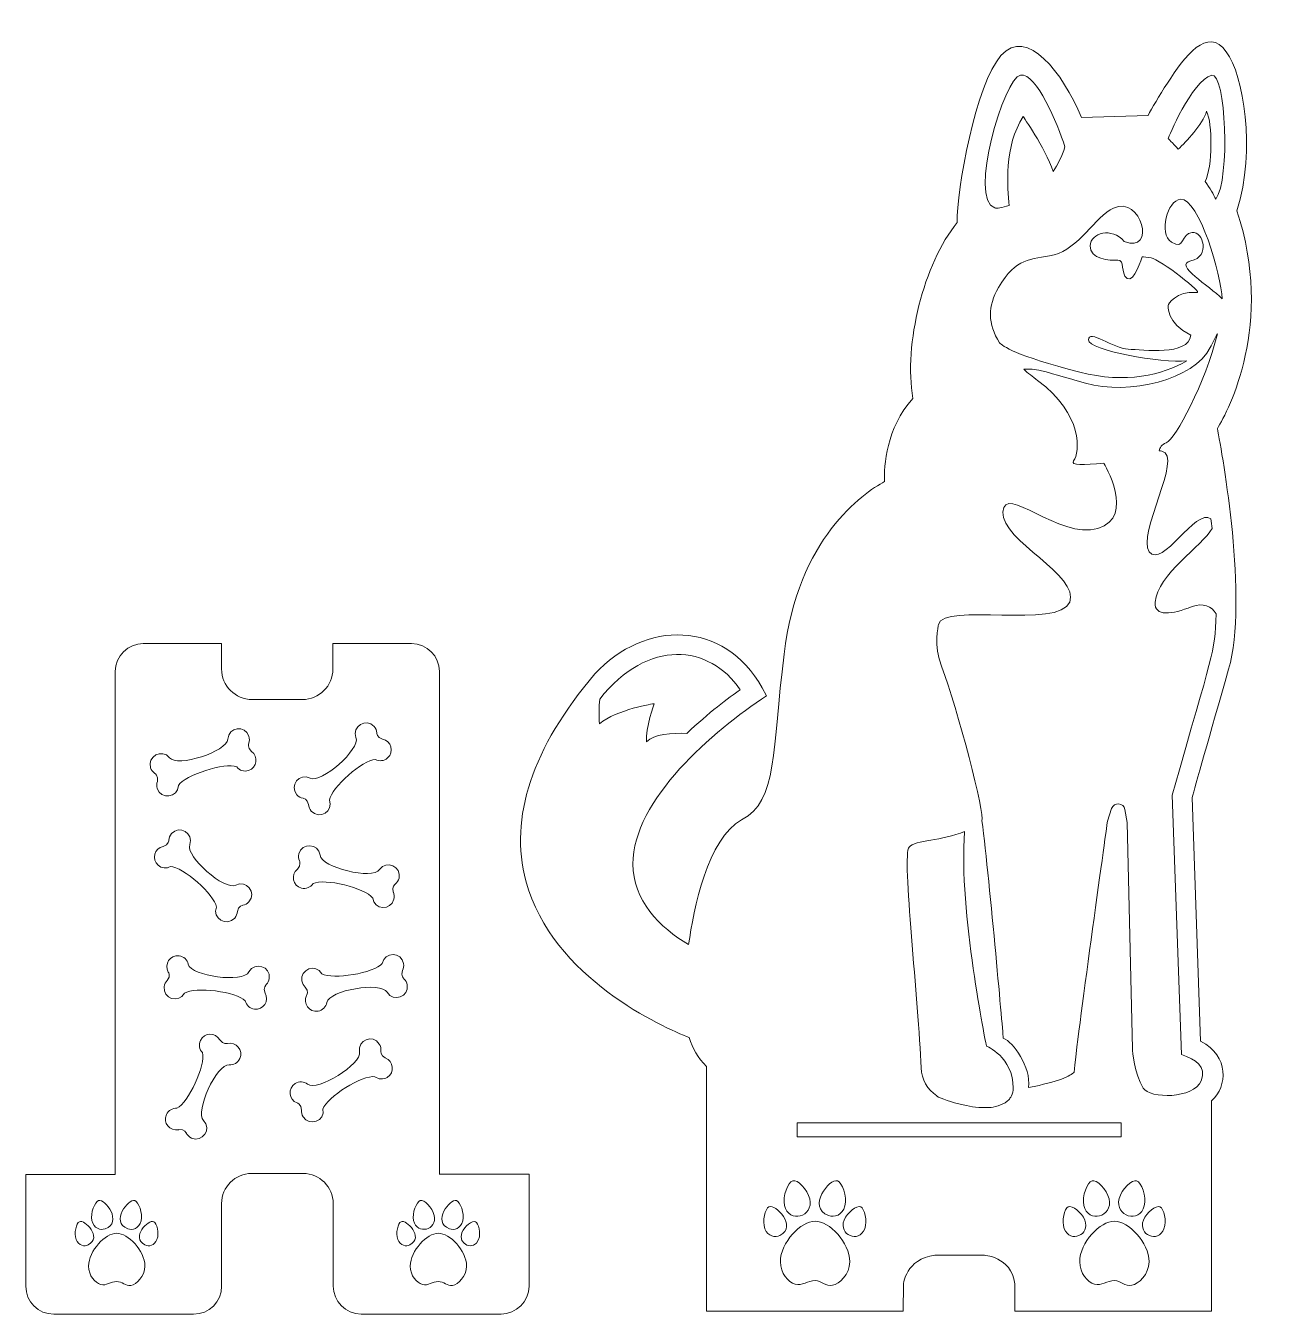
# Model space of a CAD drawing. Header units: inches. Extents: x 67 to 700, y 135 to 789.
import ezdxf

# ---------------------------------------------------------------- set-up
doc = ezdxf.new("R2010")
doc.units = ezdxf.units.IN
doc.header["$MEASUREMENT"] = 0
doc.layers.add('_U+0421_U+043B_U+043E_U+0439 1', color=7, linetype='Continuous')

# ---------------------------------------------------------------- blocks, each defined once
blk = doc.blocks.new('block 2')
at = {"layer": '_U+0421_U+043B_U+043E_U+0439 1', "color": 1, "lineweight": 9, "true_color": 0xff0000}
blk.add_lwpolyline([(622.83, 224.95), (458.43, 224.95), (458.43, 232.05), (622.73, 232.05), (622.73, 224.95), (622.83, 224.95)], dxfattribs=at)
for points, knots in [([(681.53, 694.67), (691.14, 726.31), (684.87, 763.42), (676.12, 775.44), (666.54, 788.59), (655.04, 773.08), (646.24, 759.52), (642.01, 753), (638.34, 746.55), (636.43, 743.1), (636.43, 743.1), (602.75, 742.1), (602.75, 742.1), (593.02, 764.8), (575.19, 788.37), (561.84, 773.45), (549.29, 759.42), (539.1, 704.87), (539.64, 688.76), (522.68, 668), (512.4, 627.01), (517.21, 599.55), (503.55, 584.39), (502.53, 565.26), (502.76, 557.4), (492.05, 551.5), (458.54, 528.58), (451.91, 469.9), (445.64, 420.51), (448.88, 395.71), (430.34, 385.75), (413.11, 376.5), (405.96, 340.19), (403.46, 322.57), (388.72, 330.87), (375.15, 345.46), (375.17, 363.38), (375.19, 395.89), (415.82, 431.03), (442.97, 448.68), (442.97, 448.68), (440.71, 452.76), (440.71, 452.76), (421.49, 487.4), (381.14, 487.23), (355.89, 459.8), (324.08, 422.28), (312.33, 386.95), (320.95, 354.8), (334.22, 305.36), (390.93, 280.41), (403.64, 275.38), (405.46, 269.85), (408.11, 264.94), (412.51, 260.75), (412.51, 260.75), (412.58, 136.6), (412.58, 136.6), (412.58, 136.6), (512.32, 136.6), (512.32, 136.6), (512.32, 136.6), (512.37, 150.25), (512.37, 150.25), (512.37, 150.25), (513.49, 163), (528.31, 165), (528.31, 165), (552.93, 165), (552.93, 165), (552.93, 165), (567.07, 164.43), (568.85, 150.52), (568.92, 141.5), (568.92, 136.6), (568.92, 136.6), (568.92, 136.6), (668.68, 136.6), (668.68, 136.6), (668.68, 136.6), (668.68, 243.27), (668.68, 243.27), (676.73, 250.75), (677.75, 265.62), (663.1, 273.58), (663.1, 273.58), (658.78, 397.16), (658.78, 397.16), (660.12, 401.91), (667.66, 428.66), (677.28, 462.26), (687.38, 497.58), (674.13, 571.02), (671.59, 584.32), (677.25, 593.67), (700.41, 637.09), (681.53, 694.67)], [0, 0, 0, 0, 1, 1, 1, 2, 2, 2, 3, 3, 3, 4, 4, 4, 5, 5, 5, 6, 6, 6, 7, 7, 7, 8, 8, 8, 9, 9, 9, 10, 10, 10, 11, 11, 11, 12, 12, 12, 13, 13, 13, 14, 14, 14, 15, 15, 15, 16, 16, 16, 17, 17, 17, 18, 18, 18, 19, 19, 19, 20, 20, 20, 21, 21, 21, 22, 22, 22, 23, 23, 23, 24, 24, 24, 25, 25, 25, 26, 26, 26, 27, 27, 27, 28, 28, 28, 29, 29, 29, 30, 30, 30, 31, 31, 31, 32, 32, 32, 32]), ([(571.72, 763.53), (580.04, 764.72), (590.34, 738.98), (594.3, 727.1), (592.69, 722.27), (590.61, 718.17), (588.28, 714.67), (583.9, 727.2), (573.12, 742.5), (573.12, 742.5), (563.38, 727.89), (564.96, 706.02), (566.06, 697.42), (562.29, 696.18), (559.47, 695.94), (558.65, 696.2), (545.19, 700.56), (563.41, 762.35), (571.72, 763.53)], [0, 0, 0, 0, 1, 1, 1, 2, 2, 2, 3, 3, 3, 4, 4, 4, 5, 5, 5, 6, 6, 6, 6]), ([(668.76, 763.57), (675.86, 764.9), (678.26, 710.86), (670.73, 700.56), (669.84, 703.05), (667.86, 706.25), (665.41, 709.63), (669.18, 716.99), (669.19, 739.21), (666.12, 745.25), (664.05, 738.46), (655.71, 729.81), (651.74, 725.98), (648.72, 729.27), (646.58, 731.45), (646.58, 731.45), (646.58, 731.45), (658.46, 760.44), (668.76, 763.57)], [0, 0, 0, 0, 1, 1, 1, 2, 2, 2, 3, 3, 3, 4, 4, 4, 5, 5, 5, 6, 6, 6, 6]), ([(618.85, 696.11), (633.25, 702.84), (640.66, 672.67), (624.4, 679.18), (617.96, 686.6), (607.46, 683.65), (607.07, 676.95), (606.68, 670.24), (617.17, 669.37), (621.03, 669.67), (624.89, 669.97), (622.22, 663.14), (625.78, 660.46), (629.35, 657.79), (633.51, 671.45), (633.51, 671.45), (633.51, 671.45), (633.51, 671.45), (637.96, 670.86), (642.42, 670.26), (665.59, 652.15), (660.96, 653.33), (650.57, 654.41), (646.58, 646.8), (646.58, 646.8), (646.58, 646.8), (645.69, 637.59), (658.16, 631.65), (656.97, 620.96), (633.8, 624.22), (626.38, 624.52), (618.95, 624.82), (606.18, 634.92), (606.18, 629.27), (606.18, 623.86), (643.33, 617.36), (656.07, 618.67), (643.71, 611.38), (625.18, 606.91), (601.76, 612.9), (569.15, 621.22), (562.46, 626.24), (561.11, 627.79), (554.99, 637.35), (555.06, 646.36), (560.64, 655.81), (569.74, 671.26), (576.48, 669.67), (588.75, 672.44), (601.03, 675.21), (609.74, 691.85), (618.85, 696.11)], [0, 0, 0, 0, 1, 1, 1, 2, 2, 2, 3, 3, 3, 4, 4, 4, 5, 5, 5, 6, 6, 6, 7, 7, 7, 8, 8, 8, 9, 9, 9, 10, 10, 10, 11, 11, 11, 12, 12, 12, 13, 13, 13, 14, 14, 14, 15, 15, 15, 16, 16, 16, 17, 17, 17, 17]), ([(652.91, 700.56), (662.26, 701.11), (673.76, 662.03), (673.94, 650.05), (667.57, 656.83), (649.12, 667.21), (658.06, 669.27), (668.36, 671.65), (664.33, 684.31), (658.75, 683.78), (653.18, 683.25), (655.05, 674.48), (648.32, 678.84), (641.59, 683.19), (646.18, 700.17), (652.91, 700.56)], [0, 0, 0, 0, 1, 1, 1, 2, 2, 2, 3, 3, 3, 4, 4, 4, 5, 5, 5, 5]), ([(643.41, 572.77), (654.5, 570.32), (630.54, 530.66), (637.07, 521.73), (643.55, 512.89), (660.53, 544.34), (668.35, 538.54), (668.53, 536.89), (668.72, 535.22), (668.89, 533.53), (664.31, 524.97), (641.01, 510.19), (640.04, 496.21), (639.52, 488.58), (648.53, 490), (658.74, 493.95), (664.26, 496.08), (668.71, 494.26), (670.93, 490.23), (670.29, 469.67), (669.34, 471.57), (648.73, 398.37), (648.73, 398.37), (653.34, 266.76), (653.34, 266.76), (660.66, 264.17), (666.27, 260.73), (663.37, 253.48), (659.61, 244.08), (637.23, 244.34), (633.99, 249.74), (629.55, 257.13), (628.55, 268.58), (628.46, 269.69), (628.46, 269.69), (625.79, 384.51), (625.79, 384.51), (625.79, 384.51), (625.79, 384.51), (625.79, 384.51), (625.79, 384.51), (624.71, 390.97), (624.71, 390.97), (624.11, 394.57), (619.08, 394.95), (617.94, 391.48), (617.94, 391.48), (615.84, 385.08), (615.84, 385.08), (615.84, 385.08), (615.84, 385.08), (615.84, 385.08), (615.19, 380.41), (600.07, 271.93), (598.91, 257.83), (597.36, 256.1), (591.02, 252.83), (575.87, 250.04), (577.04, 260.44), (568.07, 273.23), (563.02, 275.01), (563.02, 275.01), (556.34, 353), (552.18, 385.43), (552.18, 385.43), (552.18, 385.43), (552.18, 385.43), (554.17, 387.24), (539.54, 443.04), (531.83, 463.28), (527.42, 474.85), (530.14, 483.91), (530.14, 484.91), (532.52, 496.2), (591.33, 482.54), (596.68, 496.2), (602.02, 509.87), (562.22, 527.09), (562.81, 541.94), (563.41, 556.8), (591.33, 527.69), (610.93, 533.63), (630.54, 539.57), (613.97, 566.7), (613.97, 566.7), (603.96, 565.89), (596.83, 565.37), (598.66, 567.88), (601.82, 572.24), (603.8, 591.25), (580.44, 608.68), (577.86, 610.6), (575.51, 612.48), (573.36, 614.34), (580.05, 614.57), (580.4, 614.31), (604.7, 607.29), (626.64, 600.95), (659.84, 609.12), (668.01, 625.42), (668.91, 627.2), (671, 631.81), (671.57, 632.29), (665.62, 607.7), (650.27, 578.75), (645.59, 576.99), (643.33, 576.15), (642.46, 574.6), (642.01, 573.01), (642.49, 572.94), (642.96, 572.87), (643.41, 572.77)], [0, 0, 0, 0, 1, 1, 1, 2, 2, 2, 3, 3, 3, 4, 4, 4, 5, 5, 5, 6, 6, 6, 7, 7, 7, 8, 8, 8, 9, 9, 9, 10, 10, 10, 11, 11, 11, 12, 12, 12, 13, 13, 13, 14, 14, 14, 15, 15, 15, 16, 16, 16, 17, 17, 17, 18, 18, 18, 19, 19, 19, 20, 20, 20, 21, 21, 21, 22, 22, 22, 23, 23, 23, 24, 24, 24, 25, 25, 25, 26, 26, 26, 27, 27, 27, 28, 28, 28, 29, 29, 29, 30, 30, 30, 31, 31, 31, 32, 32, 32, 33, 33, 33, 34, 34, 34, 35, 35, 35, 36, 36, 36, 37, 37, 37, 37]), ([(358.37, 447.05), (382.88, 478.04), (414.06, 474.81), (429.59, 451.79), (424.01, 447.87), (413.48, 440.04), (402.53, 429.66), (394.78, 429.97), (386, 429.29), (382.02, 425.31), (381.62, 432.44), (385.98, 444.71), (385.98, 444.71), (385.98, 444.71), (366.97, 441.94), (358.25, 434.42), (357.87, 438.57), (357.98, 442.89), (358.37, 447.05)], [0, 0, 0, 0, 1, 1, 1, 2, 2, 2, 3, 3, 3, 4, 4, 4, 5, 5, 5, 6, 6, 6, 6]), ([(277.1, 205.93), (277.1, 205.93), (277.1, 205.93), (277.1, 205.93), (277.1, 205.93), (277.1, 461.03), (277.1, 461.03), (277.1, 468.83), (270.8, 475.23), (262.9, 475.23), (245.88, 475.23), (240.24, 475.23), (223.06, 475.23), (223.06, 475.23), (223.06, 462.33), (223.06, 462.33), (223.06, 453.77), (216.12, 446.83), (207.56, 446.83), (207.56, 446.83), (182.1, 446.83), (182.1, 446.83), (173.54, 446.83), (166.6, 453.77), (166.6, 462.33), (166.6, 462.33), (166.6, 475.23), (166.6, 475.23), (166.6, 475.23), (126.9, 475.23), (126.9, 475.23), (119.1, 475.23), (112.7, 468.93), (112.7, 461.03), (112.7, 461.03), (112.7, 205.93), (112.7, 205.93), (112.7, 205.93), (67.3, 205.93), (67.3, 205.93), (67.3, 205.93), (67.3, 149.23), (67.3, 149.23), (67.3, 141.43), (73.6, 135.03), (81.5, 135.03), (81.5, 135.03), (152.4, 135.03), (152.4, 135.03), (160.2, 135.03), (166.6, 141.33), (166.6, 149.23), (166.6, 149.23), (166.6, 191.15), (166.6, 191.15), (166.6, 199.59), (173.45, 206.43), (181.89, 206.43), (181.89, 206.43), (207.92, 206.43), (207.92, 206.43), (216.36, 206.43), (223.2, 199.59), (223.2, 191.15), (223.2, 191.15), (223.2, 149.33), (223.2, 149.33), (223.2, 141.53), (229.5, 135.13), (237.4, 135.13), (237.4, 135.13), (308.3, 135.13), (308.3, 135.13), (316.1, 135.13), (322.5, 141.43), (322.5, 149.33), (322.5, 149.33), (322.5, 206.03), (322.5, 206.03), (322.5, 206.03), (277.1, 206.03), (277.1, 206.03), (277.1, 206.03), (277.1, 205.93), (277.1, 205.93), (277.1, 205.93), (277.1, 205.93), (277.1, 205.93)], [0, 0, 0, 0, 1, 1, 1, 2, 2, 2, 3, 3, 3, 4, 4, 4, 5, 5, 5, 6, 6, 6, 7, 7, 7, 8, 8, 8, 9, 9, 9, 10, 10, 10, 11, 11, 11, 12, 12, 12, 13, 13, 13, 14, 14, 14, 15, 15, 15, 16, 16, 16, 17, 17, 17, 18, 18, 18, 19, 19, 19, 20, 20, 20, 21, 21, 21, 22, 22, 22, 23, 23, 23, 24, 24, 24, 25, 25, 25, 26, 26, 26, 27, 27, 27, 28, 28, 28, 29, 29, 29, 29]), ([(140.17, 417.3), (140.17, 417.3), (140.16, 417.3), (140.16, 417.3), (144.08, 412.27), (169.53, 420.41), (169.74, 426.76), (169.74, 426.76), (169.73, 426.76), (169.73, 426.76), (170.02, 432.84), (178.6, 434), (180.46, 428.17), (180.85, 426.97), (180.79, 425.73), (180.39, 424.62), (180.39, 424.62), (180.39, 424.62), (180.39, 424.62), (180.39, 424.62), (179.4, 422.49), (181.69, 420.55), (181.69, 420.55), (181.69, 420.55), (181.69, 420.55), (185.41, 417.99), (184.63, 412.19), (180.25, 410.78), (178.01, 410.06), (175.64, 410.87), (174.26, 412.62), (168.49, 415.11), (147.95, 408.56), (144.69, 403.15), (144.39, 397.06), (135.82, 395.93), (133.96, 401.74), (133.57, 402.95), (133.63, 404.19), (134.03, 405.3), (134.03, 405.3), (134.03, 405.29), (134.03, 405.29), (134.77, 408.2), (132.73, 409.37), (132.73, 409.37), (132.73, 409.37), (132.73, 409.37), (132.73, 409.37), (131.76, 410.03), (130.99, 411.01), (130.61, 412.22), (128.75, 418.04), (136.4, 422.08), (140.17, 417.3)], [0, 0, 0, 0, 1, 1, 1, 2, 2, 2, 3, 3, 3, 4, 4, 4, 5, 5, 5, 6, 6, 6, 7, 7, 7, 8, 8, 8, 9, 9, 9, 10, 10, 10, 11, 11, 11, 12, 12, 12, 13, 13, 13, 14, 14, 14, 15, 15, 15, 16, 16, 16, 17, 17, 17, 18, 18, 18, 18]), ([(211.5, 407), (211.5, 407), (211.49, 406.99), (211.49, 406.99), (217.11, 403.97), (237.12, 421.67), (234.75, 427.57), (234.75, 427.57), (234.74, 427.57), (234.74, 427.57), (232.57, 433.24), (239.95, 437.76), (244, 433.18), (244.84, 432.23), (245.29, 431.07), (245.37, 429.9), (245.37, 429.9), (245.36, 429.9), (245.36, 429.9), (245.36, 429.9), (245.32, 427.55), (248.2, 426.69), (248.2, 426.69), (248.2, 426.7), (248.2, 426.7), (252.63, 425.86), (254.26, 420.23), (250.81, 417.18), (249.05, 415.61), (246.56, 415.4), (244.59, 416.44), (238.31, 416.4), (222.15, 402.13), (221.34, 395.87), (223.52, 390.17), (216.13, 385.69), (212.09, 390.25), (211.25, 391.2), (210.79, 392.36), (210.72, 393.54), (210.72, 393.54), (210.72, 393.54), (210.72, 393.54), (210.23, 396.5), (207.89, 396.74), (207.89, 396.74), (207.89, 396.74), (207.89, 396.73), (207.89, 396.73), (206.73, 396.95), (205.64, 397.54), (204.8, 398.49), (200.75, 403.07), (206.12, 409.85), (211.5, 407)], [0, 0, 0, 0, 1, 1, 1, 2, 2, 2, 3, 3, 3, 4, 4, 4, 5, 5, 5, 6, 6, 6, 7, 7, 7, 8, 8, 8, 9, 9, 9, 10, 10, 10, 11, 11, 11, 12, 12, 12, 13, 13, 13, 14, 14, 14, 15, 15, 15, 16, 16, 16, 17, 17, 17, 18, 18, 18, 18]), ([(137.01, 372.31), (137.01, 372.31), (137.01, 372.3), (137.01, 372.3), (139.88, 373.17), (139.83, 375.52), (139.83, 375.52), (139.83, 375.52), (139.83, 375.52), (139.83, 375.52), (139.9, 376.69), (140.35, 377.85), (141.19, 378.8), (145.22, 383.39), (152.62, 378.91), (150.46, 373.22), (150.46, 373.22), (150.46, 373.22), (150.46, 373.22), (148.16, 367.27), (168.22, 349.63), (173.78, 352.72), (173.78, 352.72), (173.77, 352.73), (173.77, 352.73), (179.13, 355.59), (184.54, 348.84), (180.5, 344.24), (179.66, 343.29), (178.57, 342.7), (177.42, 342.48), (177.42, 342.48), (177.42, 342.48), (177.42, 342.48), (177.42, 342.48), (175.08, 342.23), (174.59, 339.27), (174.59, 339.27), (174.6, 339.27), (174.6, 339.27), (174.52, 338.09), (174.07, 336.93), (173.24, 335.98), (169.21, 331.4), (161.8, 335.86), (163.97, 341.57), (163.15, 347.79), (146.96, 362.04), (140.65, 362.07), (138.68, 361.02), (136.2, 361.22), (134.42, 362.78), (130.97, 365.81), (132.57, 371.45), (137.01, 372.31)], [0, 0, 0, 0, 1, 1, 1, 2, 2, 2, 3, 3, 3, 4, 4, 4, 5, 5, 5, 6, 6, 6, 7, 7, 7, 8, 8, 8, 9, 9, 9, 10, 10, 10, 11, 11, 11, 12, 12, 12, 13, 13, 13, 14, 14, 14, 15, 15, 15, 16, 16, 16, 17, 17, 17, 18, 18, 18, 18]), ([(515.22, 372), (518.42, 375.6), (531.91, 375.07), (543.42, 379.97), (543.41, 379.87), (543.39, 379.77), (543.39, 379.67), (540.29, 339.97), (554.48, 271.05), (554.48, 271.05), (554.48, 271.05), (567.94, 265.7), (568.11, 249.66), (568.14, 246.81), (566.26, 244.34), (565.9, 243.83), (563.83, 241.6), (559.63, 240.32), (556.8, 239.97), (550.17, 239.6), (547.34, 240.25), (542.6, 241.22), (542.6, 241.22), (542.6, 241.22), (542.6, 241.22), (536.58, 242.46), (531.47, 244.47), (529.29, 245.67), (529.29, 245.72), (529.3, 245.77), (529.31, 245.83), (524.62, 248.91), (521.53, 254.13), (521.33, 260.03), (520.25, 292.5), (511.46, 367.77), (515.22, 372)], [0, 0, 0, 0, 1, 1, 1, 2, 2, 2, 3, 3, 3, 4, 4, 4, 5, 5, 5, 6, 6, 6, 7, 7, 7, 8, 8, 8, 9, 9, 9, 10, 10, 10, 11, 11, 11, 12, 12, 12, 12]), ([(205.05, 360.82), (205.05, 360.82), (205.06, 360.82), (205.06, 360.82), (207.2, 362.92), (206.06, 364.98), (206.06, 364.98), (206.06, 364.98), (206.06, 364.97), (206.06, 364.97), (205.58, 366.05), (205.43, 367.28), (205.73, 368.51), (207.17, 374.45), (215.8, 373.93), (216.54, 367.89), (216.54, 367.89), (216.53, 367.89), (216.53, 367.89), (217.27, 361.55), (243.23, 355.27), (246.71, 360.59), (246.71, 360.59), (246.71, 360.59), (246.71, 360.59), (250.12, 365.63), (258.05, 362.16), (256.61, 356.22), (256.31, 354.99), (255.62, 353.95), (254.7, 353.22), (254.7, 353.22), (254.7, 353.22), (254.7, 353.22), (254.7, 353.22), (252.74, 351.91), (253.69, 349.06), (253.69, 349.06), (253.7, 349.07), (253.7, 349.07), (254.18, 347.99), (254.32, 346.76), (254.02, 345.53), (252.59, 339.6), (243.96, 340.1), (243.22, 346.15), (239.6, 351.28), (218.64, 356.37), (213.04, 353.45), (211.79, 351.6), (209.49, 350.63), (207.2, 351.18), (202.74, 352.26), (201.52, 358), (205.05, 360.82)], [0, 0, 0, 0, 1, 1, 1, 2, 2, 2, 3, 3, 3, 4, 4, 4, 5, 5, 5, 6, 6, 6, 7, 7, 7, 8, 8, 8, 9, 9, 9, 10, 10, 10, 11, 11, 11, 12, 12, 12, 13, 13, 13, 14, 14, 14, 15, 15, 15, 16, 16, 16, 17, 17, 17, 18, 18, 18, 18]), ([(190.8, 305.4), (190.64, 304.14), (190.06, 303.04), (189.23, 302.21), (189.23, 302.21), (189.22, 302.21), (189.22, 302.21), (189.22, 302.21), (187.43, 300.7), (188.68, 297.97), (188.68, 297.97), (188.68, 297.97), (188.68, 297.97), (190.97, 294.08), (187.8, 289.15), (183.24, 289.73), (180.9, 290.03), (179.1, 291.77), (178.59, 293.93), (174.42, 298.64), (153.04, 301.4), (147.79, 297.89), (144.94, 292.5), (136.7, 295.11), (137.48, 301.16), (137.64, 302.41), (138.21, 303.52), (139.05, 304.35), (139.05, 304.35), (139.05, 304.34), (139.05, 304.34), (140.95, 306.67), (139.59, 308.59), (139.59, 308.59), (139.59, 308.59), (139.59, 308.59), (139.59, 308.59), (137.3, 312.48), (140.48, 317.41), (145.04, 316.82), (147.38, 316.52), (149.18, 314.79), (149.69, 312.62), (149.69, 312.62), (149.69, 312.62), (149.69, 312.62), (151.11, 306.4), (177.61, 303), (180.48, 308.67), (180.48, 308.67), (180.48, 308.67), (180.48, 308.67), (183.32, 314.04), (191.57, 311.46), (190.8, 305.4)], [0, 0, 0, 0, 1, 1, 1, 2, 2, 2, 3, 3, 3, 4, 4, 4, 5, 5, 5, 6, 6, 6, 7, 7, 7, 8, 8, 8, 9, 9, 9, 10, 10, 10, 11, 11, 11, 12, 12, 12, 13, 13, 13, 14, 14, 14, 15, 15, 15, 16, 16, 16, 17, 17, 17, 18, 18, 18, 18]), ([(250.6, 298.35), (250.6, 298.35), (250.6, 298.35), (250.6, 298.35), (247.42, 303.88), (221.09, 299.39), (219.99, 293.12), (219.99, 293.12), (220, 293.12), (220, 293.12), (219.58, 290.93), (217.85, 289.13), (215.52, 288.73), (211, 287.96), (207.61, 292.74), (209.74, 296.74), (209.74, 296.74), (209.74, 296.74), (209.74, 296.74), (209.74, 296.74), (211.02, 298.71), (209.02, 300.95), (209.02, 300.95), (209.02, 300.95), (209.02, 300.95), (208.15, 301.75), (207.54, 302.82), (207.32, 304.07), (206.3, 310.08), (214.42, 313.03), (217.49, 307.76), (222.85, 304.48), (244.11, 308.1), (248.1, 312.99), (249.25, 318.98), (257.89, 318.9), (258.92, 312.88), (259.13, 311.63), (258.91, 310.41), (258.35, 309.37), (258.35, 309.37), (258.35, 309.38), (258.35, 309.38), (257.21, 306.6), (259.07, 305.16), (259.07, 305.16), (259.07, 305.16), (259.07, 305.16), (259.07, 305.16), (259.94, 304.37), (260.56, 303.29), (260.77, 302.04), (261.8, 296.02), (253.66, 293.09), (250.6, 298.35)], [0, 0, 0, 0, 1, 1, 1, 2, 2, 2, 3, 3, 3, 4, 4, 4, 5, 5, 5, 6, 6, 6, 7, 7, 7, 8, 8, 8, 9, 9, 9, 10, 10, 10, 11, 11, 11, 12, 12, 12, 13, 13, 13, 14, 14, 14, 15, 15, 15, 16, 16, 16, 17, 17, 17, 18, 18, 18, 18]), ([(175.83, 264.71), (174.84, 262.56), (172.65, 261.35), (170.43, 261.51), (170.43, 261.51), (170.43, 261.52), (170.43, 261.52), (164.07, 262.01), (152.94, 237.73), (157.49, 233.29), (157.49, 233.29), (157.5, 233.3), (157.5, 233.3), (161.78, 228.99), (156.86, 221.87), (151.3, 224.42), (150.15, 224.95), (149.27, 225.82), (148.72, 226.86), (148.72, 226.86), (148.73, 226.87), (148.73, 226.87), (148.73, 226.87), (147.82, 229.04), (144.84, 228.65), (144.84, 228.65), (144.84, 228.64), (144.84, 228.64), (140.44, 227.62), (136.68, 232.11), (138.6, 236.29), (139.58, 238.44), (141.77, 239.64), (143.99, 239.48), (149.72, 242.06), (158.72, 261.65), (156.93, 267.71), (155.36, 269.29), (154.84, 271.73), (155.83, 273.88), (157.74, 278.05), (163.6, 278.15), (165.7, 274.14), (165.7, 274.14), (165.69, 274.14), (165.69, 274.14), (167.34, 271.63), (169.58, 272.35), (169.58, 272.35), (169.58, 272.35), (169.58, 272.36), (169.58, 272.36), (173.99, 273.38), (177.74, 268.88), (175.83, 264.71)], [0, 0, 0, 0, 1, 1, 1, 2, 2, 2, 3, 3, 3, 4, 4, 4, 5, 5, 5, 6, 6, 6, 7, 7, 7, 8, 8, 8, 9, 9, 9, 10, 10, 10, 11, 11, 11, 12, 12, 12, 13, 13, 13, 14, 14, 14, 15, 15, 15, 16, 16, 16, 17, 17, 17, 18, 18, 18, 18]), ([(250.62, 255.19), (248.62, 253.94), (246.13, 254.15), (244.37, 255.51), (238.17, 256.52), (219.84, 245.15), (217.99, 239.11), (219.19, 233.14), (211.16, 229.95), (207.94, 235.13), (207.27, 236.2), (207.01, 237.42), (207.13, 238.59), (207.13, 238.59), (207.14, 238.59), (207.14, 238.59), (207.15, 241.59), (204.88, 242.22), (204.88, 242.22), (204.88, 242.22), (204.88, 242.22), (204.88, 242.22), (200.64, 243.8), (200, 249.62), (203.9, 252.05), (205.9, 253.29), (208.39, 253.09), (210.16, 251.73), (210.16, 251.73), (210.15, 251.73), (210.15, 251.73), (215.18, 247.81), (237.87, 261.91), (236.52, 268.12), (236.52, 268.12), (236.52, 268.12), (236.52, 268.12), (235.32, 274.08), (243.36, 277.3), (246.58, 272.1), (247.25, 271.03), (247.5, 269.81), (247.38, 268.64), (247.38, 268.64), (247.38, 268.64), (247.38, 268.64), (247.38, 268.64), (246.94, 266.33), (249.64, 265.01), (249.64, 265.01), (249.64, 265.01), (249.64, 265.01), (253.87, 263.44), (254.53, 257.62), (250.62, 255.19)], [0, 0, 0, 0, 1, 1, 1, 2, 2, 2, 3, 3, 3, 4, 4, 4, 5, 5, 5, 6, 6, 6, 7, 7, 7, 8, 8, 8, 9, 9, 9, 10, 10, 10, 11, 11, 11, 12, 12, 12, 13, 13, 13, 14, 14, 14, 15, 15, 15, 16, 16, 16, 17, 17, 17, 18, 18, 18, 18]), ([(456.24, 202.74), (458.57, 203.52), (463.76, 198.37), (464.88, 193.48), (466.98, 184.28), (454.17, 180.98), (452.07, 190.19), (450.95, 195.08), (453.91, 201.96), (456.24, 202.74)], [0, 0, 0, 0, 1, 1, 1, 2, 2, 2, 3, 3, 3, 3]), ([(478.88, 202.69), (481.19, 201.86), (483.98, 194.91), (482.74, 190.05), (481.51, 185.19), (477.31, 183.98), (474.41, 185.09), (463.2, 189.38), (474.94, 204.12), (478.88, 202.69)], [0, 0, 0, 0, 1, 1, 1, 2, 2, 2, 3, 3, 3, 3]), ([(603.85, 190.19), (602.73, 195.08), (605.68, 201.96), (608.02, 202.74), (610.35, 203.52), (615.54, 198.37), (616.66, 193.48), (618.76, 184.28), (605.95, 180.98), (603.85, 190.19)], [0, 0, 0, 0, 1, 1, 1, 2, 2, 2, 3, 3, 3, 3]), ([(630.65, 202.69), (632.96, 201.86), (635.75, 194.91), (634.52, 190.05), (632.2, 180.89), (619.47, 184.49), (621.79, 193.65), (623.03, 198.51), (628.34, 203.53), (630.65, 202.69)], [0, 0, 0, 0, 1, 1, 1, 2, 2, 2, 3, 3, 3, 3]), ([(104.24, 192.7), (107.51, 193.79), (116.66, 181.59), (107.52, 178.34), (105.15, 177.5), (101.77, 178.56), (100.86, 182.52), (99.96, 186.49), (102.35, 192.07), (104.24, 192.7)], [0, 0, 0, 0, 1, 1, 1, 2, 2, 2, 3, 3, 3, 3]), ([(122.61, 192.66), (124.48, 191.99), (126.74, 186.35), (125.74, 182.41), (124.74, 178.46), (121.33, 177.49), (118.98, 178.39), (109.89, 181.87), (119.41, 193.82), (122.61, 192.66)], [0, 0, 0, 0, 1, 1, 1, 2, 2, 2, 3, 3, 3, 3]), ([(267.38, 192.7), (269.27, 193.33), (273.48, 189.16), (274.38, 185.19), (276.09, 177.73), (265.7, 175.05), (263.99, 182.52), (263.09, 186.49), (265.48, 192.07), (267.38, 192.7)], [0, 0, 0, 0, 1, 1, 1, 2, 2, 2, 3, 3, 3, 3]), ([(285.74, 192.66), (287.61, 191.99), (289.87, 186.35), (288.87, 182.41), (287.87, 178.46), (284.46, 177.49), (282.11, 178.39), (273.02, 181.87), (282.54, 193.82), (285.74, 192.66)], [0, 0, 0, 0, 1, 1, 1, 2, 2, 2, 3, 3, 3, 3]), ([(442.17, 178.39), (440.64, 182.39), (442.32, 188.57), (444.2, 189.51), (447.43, 191.13), (458.78, 179.75), (449.73, 175.02), (447.39, 173.79), (443.7, 174.39), (442.17, 178.39)], [0, 0, 0, 0, 1, 1, 1, 2, 2, 2, 3, 3, 3, 3]), ([(492.73, 178.39), (489.85, 170.86), (479.41, 175.18), (482.29, 182.71), (483.82, 186.71), (488.83, 190.45), (490.71, 189.51), (492.58, 188.57), (494.26, 182.39), (492.73, 178.39)], [0, 0, 0, 0, 1, 1, 1, 2, 2, 2, 3, 3, 3, 3]), ([(593.95, 178.39), (592.42, 182.39), (594.09, 188.57), (595.97, 189.51), (597.85, 190.45), (602.86, 186.71), (604.39, 182.71), (607.27, 175.18), (596.83, 170.86), (593.95, 178.39)], [0, 0, 0, 0, 1, 1, 1, 2, 2, 2, 3, 3, 3, 3]), ([(644.51, 178.39), (641.62, 170.86), (631.18, 175.18), (634.07, 182.71), (635.6, 186.71), (640.61, 190.45), (642.48, 189.51), (644.36, 188.57), (646.04, 182.39), (644.51, 178.39)], [0, 0, 0, 0, 1, 1, 1, 2, 2, 2, 3, 3, 3, 3]), ([(92.84, 172.96), (91.6, 176.2), (92.95, 181.21), (94.48, 181.97), (97.1, 183.28), (106.31, 174.06), (98.97, 170.22), (97.06, 169.22), (94.08, 169.71), (92.84, 172.96)], [0, 0, 0, 0, 1, 1, 1, 2, 2, 2, 3, 3, 3, 3]), ([(133.84, 172.96), (132.6, 169.71), (129.61, 169.22), (127.71, 170.22), (120.34, 174.07), (129.6, 183.27), (132.2, 181.97), (133.72, 181.21), (135.08, 176.2), (133.84, 172.96)], [0, 0, 0, 0, 1, 1, 1, 2, 2, 2, 3, 3, 3, 3]), ([(255.97, 172.96), (254.73, 176.2), (256.08, 181.21), (257.61, 181.97), (260.23, 183.28), (269.44, 174.06), (262.1, 170.22), (260.2, 169.22), (257.21, 169.71), (255.97, 172.96)], [0, 0, 0, 0, 1, 1, 1, 2, 2, 2, 3, 3, 3, 3]), ([(295.33, 181.97), (296.85, 181.21), (298.21, 176.2), (296.97, 172.96), (294.63, 166.84), (286.17, 170.35), (288.5, 176.46), (289.74, 179.7), (293.81, 182.73), (295.33, 181.97)], [0, 0, 0, 0, 1, 1, 1, 2, 2, 2, 3, 3, 3, 3]), ([(476.4, 149.7), (472.99, 149.08), (470.79, 152.1), (467.58, 152.1), (463.84, 152.1), (461.04, 149.19), (457.52, 150.26), (453.99, 151.33), (449.99, 155.71), (449.99, 161.68), (449.99, 171.39), (460.45, 182.27), (467.58, 182.27), (474.7, 182.27), (485.16, 171.39), (485.16, 161.68), (485.16, 155.18), (479.81, 150.31), (476.4, 149.7)], [0, 0, 0, 0, 1, 1, 1, 2, 2, 2, 3, 3, 3, 4, 4, 4, 5, 5, 5, 6, 6, 6, 6]), ([(628.18, 149.7), (624.77, 149.08), (622.57, 152.1), (619.35, 152.1), (615.61, 152.1), (612.82, 149.19), (609.29, 150.26), (605.77, 151.33), (601.77, 155.71), (601.77, 161.68), (601.77, 171.39), (612.23, 182.27), (619.35, 182.27), (626.48, 182.27), (636.94, 171.39), (636.94, 161.68), (636.94, 155.18), (631.58, 150.31), (628.18, 149.7)], [0, 0, 0, 0, 1, 1, 1, 2, 2, 2, 3, 3, 3, 4, 4, 4, 5, 5, 5, 6, 6, 6, 6]), ([(120.6, 149.68), (117.83, 149.18), (116.05, 151.63), (113.44, 151.63), (110.41, 151.63), (108.14, 149.27), (105.28, 150.14), (102.42, 151.01), (99.18, 154.56), (99.18, 159.4), (99.18, 167.28), (107.66, 176.1), (113.44, 176.1), (119.22, 176.1), (127.7, 167.28), (127.7, 159.4), (127.7, 154.13), (123.36, 150.18), (120.6, 149.68)], [0, 0, 0, 0, 1, 1, 1, 2, 2, 2, 3, 3, 3, 4, 4, 4, 5, 5, 5, 6, 6, 6, 6]), ([(283.73, 149.68), (280.96, 149.18), (279.18, 151.63), (276.57, 151.63), (273.54, 151.63), (271.27, 149.27), (268.41, 150.14), (265.55, 151.01), (262.31, 154.56), (262.31, 159.4), (262.31, 167.28), (270.79, 176.1), (276.57, 176.1), (282.35, 176.1), (290.83, 167.28), (290.83, 159.4), (290.84, 154.13), (286.49, 150.18), (283.73, 149.68)], [0, 0, 0, 0, 1, 1, 1, 2, 2, 2, 3, 3, 3, 4, 4, 4, 5, 5, 5, 6, 6, 6, 6])]:
    blk.add_open_spline(points, degree=3, knots=knots, dxfattribs=at)

msp = doc.modelspace()

# ---------------------------------------------------------------- block references
at = {"layer": '_U+0421_U+043B_U+043E_U+0439 1'}
msp.add_blockref('block 2', (0, 0), dxfattribs=at)

doc.saveas('drawing.dxf')
